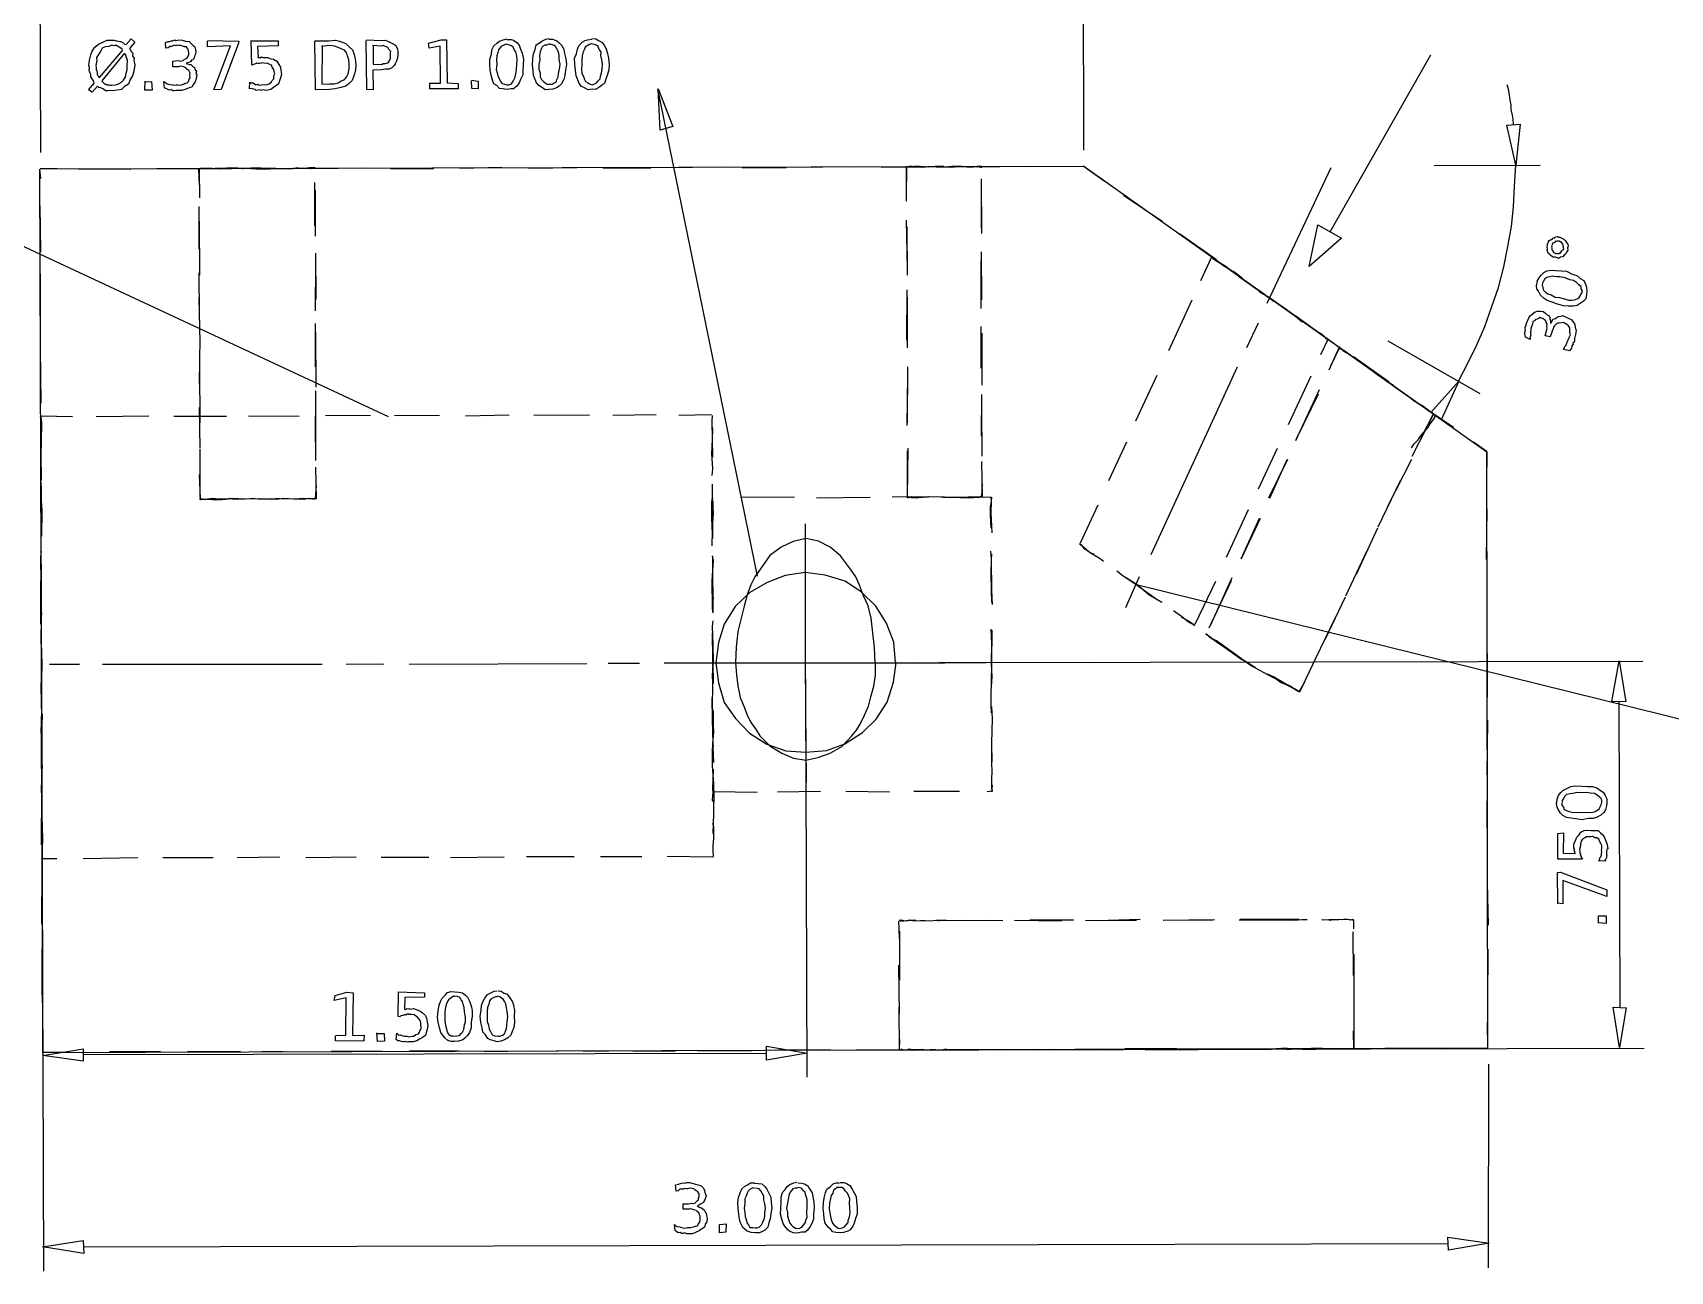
# Model space of a CAD drawing. Header units: millimetres. Extents: x 0 to 460, y -1 to 401.
# Drawn here: x 109.4 to 210.1, y 191.2 to 267.4 of the extents above; entities that cross this region are included whole.
import ezdxf

# ---------------------------------------------------------------- set-up
doc = ezdxf.new("R2010")
doc.units = ezdxf.units.MM

msp = doc.modelspace()

# ---------------------------------------------------------------- linework, layer by layer
for points in [[(109.88, 260), (109.84, 270.5)], [(174.02, 260.16), (173.99, 270.63)], [(113.17, 264.32), (113.12, 264.42), (113.05, 264.53), (112.96, 264.66), (112.96, 264.8), (112.92, 264.89), (112.85, 265.06), (112.88, 265.23), (112.84, 265.35), (112.87, 265.68), (112.97, 266.01), (113.04, 266.24), (113.2, 266.49), (113.44, 266.67), (113.69, 266.79), (113.96, 266.92), (114.24, 266.91), (114.4, 266.91), (114.5, 266.87), (114.58, 266.88), (114.74, 266.84), (114.81, 266.83), (114.95, 266.76), (115.04, 266.67), (115.14, 266.64), (115.45, 266.99), (115.66, 266.79), (115.34, 266.41), (115.39, 266.34), (115.47, 266.2), (115.54, 266.11), (115.52, 265.95), (115.62, 265.81), (115.6, 265.67), (115.65, 265.51), (115.67, 265.39), (115.6, 265.02), (115.52, 264.72), (115.39, 264.49), (115.27, 264.21), (115.04, 264.06), (114.84, 263.88), (114.58, 263.85), (114.28, 263.81), (114.15, 263.83), (113.98, 263.81), (113.87, 263.81), (113.75, 263.9), (113.65, 263.95), (113.58, 263.98), (113.45, 264.01), (113.37, 264.08), (113.05, 263.71), (112.81, 263.87), (113.19, 264.29)], [(118.85, 265.48), (119.02, 265.43), (119.12, 265.43), (119.21, 265.31), (119.33, 265.23), (119.36, 265.14), (119.45, 264.98), (119.42, 264.86), (119.47, 264.78), (119.44, 264.55), (119.37, 264.36), (119.27, 264.22), (119.18, 264.03), (119, 263.98), (118.76, 263.89), (118.54, 263.83), (118.28, 263.83), (118.22, 263.83), (118.09, 263.81), (118.01, 263.8), (117.93, 263.88), (117.81, 263.84), (117.73, 263.86), (117.6, 263.94), (117.49, 263.96), (117.46, 264.37), (117.55, 264.32), (117.65, 264.24), (117.73, 264.22), (117.88, 264.18), (117.95, 264.19), (118.06, 264.15), (118.2, 264.18), (118.31, 264.17), (118.48, 264.14), (118.65, 264.22), (118.76, 264.27), (118.88, 264.3), (118.98, 264.4), (119.01, 264.52), (119.06, 264.6), (119.04, 264.76), (119.06, 264.89), (119.02, 264.96), (118.98, 265.05), (118.87, 265.14), (118.81, 265.21), (118.67, 265.27), (118.48, 265.31), (118.36, 265.28), (118, 265.28), (118.01, 265.62), (118.34, 265.66), (118.5, 265.63), (118.63, 265.67), (118.72, 265.74), (118.83, 265.79), (118.88, 265.84), (118.94, 265.93), (118.99, 266.03), (118.99, 266.13), (118.96, 266.23), (118.97, 266.3), (118.92, 266.38), (118.85, 266.5), (118.73, 266.5), (118.6, 266.55), (118.5, 266.58), (118.35, 266.58), (118.24, 266.61), (118.2, 266.56), (118.08, 266.6), (117.96, 266.54), (117.93, 266.53), (117.81, 266.52), (117.72, 266.44), (117.57, 266.42), (117.56, 266.78), (117.72, 266.84), (117.79, 266.83), (117.9, 266.87), (117.98, 266.87), (118.12, 266.94), (118.18, 266.9), (118.29, 266.91), (118.37, 266.94), (118.58, 266.91), (118.78, 266.85), (119.01, 266.84), (119.09, 266.75), (119.25, 266.58), (119.36, 266.5), (119.39, 266.32), (119.41, 266.17), (119.38, 266.01), (119.33, 265.94), (119.32, 265.84), (119.26, 265.71), (119.16, 265.68), (119.09, 265.59), (118.99, 265.54), (118.82, 265.5)], [(120.13, 266.9), (122.06, 266.86), (122.04, 266.74), (120.97, 263.88), (120.53, 263.87), (121.54, 266.57), (120.14, 266.5), (120.13, 266.86)], [(122.87, 266.88), (124.47, 266.88), (124.48, 266.56), (123.2, 266.53), (123.26, 265.82), (123.25, 265.85), (123.33, 265.86), (123.39, 265.82), (123.37, 265.84), (123.46, 265.89), (123.49, 265.88), (123.53, 265.84), (123.56, 265.86), (123.84, 265.85), (124.03, 265.77), (124.2, 265.74), (124.4, 265.62), (124.52, 265.43), (124.62, 265.25), (124.64, 265.07), (124.69, 264.83), (124.63, 264.59), (124.56, 264.42), (124.5, 264.23), (124.38, 264.13), (124.2, 264.01), (124.02, 263.88), (123.77, 263.82), (123.52, 263.86), (123.41, 263.83), (123.34, 263.86), (123.23, 263.85), (123.13, 263.83), (123.07, 263.89), (122.96, 263.9), (122.84, 263.94), (122.71, 263.93), (122.73, 264.34), (122.8, 264.29), (122.95, 264.3), (123.03, 264.24), (123.1, 264.18), (123.22, 264.22), (123.29, 264.18), (123.38, 264.15), (123.54, 264.19), (123.71, 264.17), (123.8, 264.2), (123.92, 264.24), (124.08, 264.36), (124.12, 264.43), (124.21, 264.54), (124.22, 264.73), (124.28, 264.85), (124.23, 264.98), (124.22, 265.12), (124.12, 265.26), (124.07, 265.37), (123.96, 265.42), (123.8, 265.51), (123.69, 265.49), (123.5, 265.52), (123.46, 265.51), (123.33, 265.49), (123.24, 265.49), (123.17, 265.51), (123.11, 265.46), (123.02, 265.45), (122.91, 265.4), (122.86, 265.38), (122.83, 266.89)], [(126.76, 266.88), (127.58, 266.88), (128.01, 266.91), (128.31, 266.83), (128.64, 266.72), (128.83, 266.53), (129.05, 266.32), (129.16, 266.04), (129.21, 265.77), (129.25, 265.39), (129.23, 265.05), (129.13, 264.73), (129.04, 264.44), (128.85, 264.25), (128.64, 264.08), (128.33, 264.01), (127.99, 263.93), (127.61, 263.88), (126.77, 263.86), (126.73, 266.88)], [(129.91, 266.93), (130.84, 266.9), (131.06, 266.92), (131.26, 266.83), (131.47, 266.74), (131.59, 266.68), (131.71, 266.58), (131.81, 266.37), (131.83, 266.19), (131.83, 266.02), (131.82, 265.82), (131.75, 265.62), (131.68, 265.46), (131.62, 265.35), (131.46, 265.21), (131.3, 265.13), (131.09, 265.13), (130.83, 265.1), (130.3, 265.08), (130.33, 263.87), (129.93, 263.89), (129.9, 266.89)], [(133.79, 264.28), (134.46, 264.28), (134.44, 266.54), (133.76, 266.42), (133.73, 266.74), (134.5, 266.94), (134.84, 266.94), (134.88, 264.29), (135.54, 264.25), (135.55, 263.92), (133.8, 263.92), (133.8, 264.28)], [(138.54, 266.95), (138.8, 266.96), (138.96, 266.91), (139.16, 266.77), (139.29, 266.61), (139.39, 266.36), (139.49, 266.12), (139.57, 265.74), (139.54, 265.4), (139.53, 265.04), (139.52, 264.78), (139.39, 264.49), (139.3, 264.29), (139.16, 264.09), (138.95, 263.93), (138.81, 263.92), (138.52, 263.88), (138.31, 263.92), (138.08, 263.95), (137.93, 264.12), (137.75, 264.24), (137.66, 264.46), (137.57, 264.77), (137.52, 265.07), (137.49, 265.45), (137.5, 265.74), (137.59, 266.06), (137.62, 266.32), (137.74, 266.56), (137.93, 266.73), (138.09, 266.86), (138.31, 266.93), (138.55, 266.99)], [(141.13, 266.98), (141.35, 266.97), (141.62, 266.87), (141.75, 266.76), (141.95, 266.57), (142.05, 266.35), (142.09, 266.1), (142.17, 265.76), (142.2, 265.42), (142.14, 265.09), (142.11, 264.75), (142.04, 264.49), (141.9, 264.24), (141.76, 264.08), (141.59, 263.98), (141.36, 263.91), (141.13, 263.89), (140.9, 263.86), (140.73, 263.98), (140.51, 264.12), (140.37, 264.29), (140.29, 264.49), (140.19, 264.75), (140.16, 265.05), (140.11, 265.39), (140.13, 265.79), (140.18, 266.07), (140.28, 266.35), (140.34, 266.62), (140.55, 266.76), (140.7, 266.85), (140.94, 266.98), (141.12, 267.02)], [(143.77, 267.02), (144.02, 266.99), (144.18, 266.89), (144.39, 266.8), (144.54, 266.59), (144.65, 266.37), (144.73, 266.09), (144.79, 265.81), (144.83, 265.41), (144.81, 265.1), (144.72, 264.75), (144.63, 264.52), (144.54, 264.26), (144.36, 264.12), (144.19, 264.01), (144.01, 263.89), (143.79, 263.91), (143.55, 263.87), (143.32, 263.99), (143.13, 264.07), (142.99, 264.25), (142.89, 264.52), (142.8, 264.73), (142.77, 265.07), (142.72, 265.43), (142.71, 265.81), (142.82, 266.08), (142.89, 266.36), (142.97, 266.56), (143.18, 266.79), (143.35, 266.89), (143.51, 266.94), (143.76, 266.98)], [(114.91, 266.35), (114.82, 266.4), (114.75, 266.47), (114.7, 266.49), (114.6, 266.54), (114.53, 266.58), (114.43, 266.58), (114.37, 266.56), (114.25, 266.61), (114.07, 266.53), (113.84, 266.5), (113.66, 266.43), (113.57, 266.26), (113.47, 266.09), (113.32, 265.86), (113.33, 265.66), (113.27, 265.35), (113.28, 265.23), (113.28, 265.11), (113.34, 265.02), (113.35, 264.96), (113.36, 264.83), (113.38, 264.76), (113.41, 264.72), (113.48, 264.59), (114.92, 266.3)], [(115.03, 266.12), (113.63, 264.41), (113.65, 264.37), (113.76, 264.28), (113.83, 264.22), (113.91, 264.21), (113.96, 264.18), (114.09, 264.16), (114.16, 264.14), (114.26, 264.15), (114.45, 264.16), (114.62, 264.21), (114.84, 264.33), (114.98, 264.46), (115.09, 264.67), (115.13, 264.88), (115.19, 265.1), (115.19, 265.33), (115.2, 265.46), (115.22, 265.58), (115.21, 265.68), (115.18, 265.78), (115.14, 265.89), (115.14, 265.93), (115.09, 266.04), (115.04, 266.06)], [(127.18, 266.58), (127.17, 264.21), (127.61, 264.24), (127.93, 264.24), (128.17, 264.3), (128.36, 264.41), (128.54, 264.48), (128.68, 264.65), (128.79, 264.84), (128.85, 265.15), (128.84, 265.43), (128.83, 265.7), (128.74, 265.95), (128.7, 266.12), (128.55, 266.3), (128.36, 266.38), (128.17, 266.47), (127.95, 266.55), (127.64, 266.59), (127.14, 266.53)], [(130.33, 266.56), (130.32, 265.45), (130.86, 265.43), (130.94, 265.48), (131.09, 265.49), (131.2, 265.53), (131.26, 265.57), (131.34, 265.68), (131.39, 265.8), (131.38, 265.85), (131.39, 266.01), (131.38, 266.13), (131.41, 266.22), (131.31, 266.33), (131.23, 266.46), (131.15, 266.51), (131.05, 266.53), (130.93, 266.59), (130.84, 266.55), (130.29, 266.58)], [(138.51, 266.66), (138.39, 266.62), (138.24, 266.55), (138.17, 266.5), (138.03, 266.33), (137.98, 266.16), (137.92, 265.95), (137.9, 265.68), (137.92, 265.41), (137.89, 265.11), (137.95, 264.91), (138, 264.67), (138.09, 264.52), (138.16, 264.37), (138.25, 264.25), (138.4, 264.21), (138.55, 264.17), (138.67, 264.18), (138.83, 264.24), (138.92, 264.39), (138.99, 264.52), (139.06, 264.65), (139.1, 264.85), (139.14, 265.11), (139.16, 265.45), (139.18, 265.73), (139.15, 265.95), (139.09, 266.19), (139.01, 266.31), (138.92, 266.48), (138.83, 266.56), (138.67, 266.63), (138.53, 266.66)], [(141.15, 266.7), (141.01, 266.61), (140.87, 266.61), (140.73, 266.52), (140.66, 266.36), (140.6, 266.2), (140.54, 265.96), (140.56, 265.7), (140.51, 265.41), (140.51, 265.13), (140.59, 264.91), (140.6, 264.66), (140.68, 264.5), (140.8, 264.38), (140.9, 264.29), (141.03, 264.21), (141.15, 264.22), (141.32, 264.22), (141.45, 264.3), (141.57, 264.33), (141.61, 264.49), (141.69, 264.67), (141.71, 264.86), (141.78, 265.13), (141.81, 265.44), (141.76, 265.73), (141.76, 265.98), (141.71, 266.2), (141.61, 266.38), (141.53, 266.52), (141.45, 266.58), (141.28, 266.65), (141.17, 266.64)], [(143.74, 266.69), (143.62, 266.65), (143.52, 266.58), (143.36, 266.48), (143.31, 266.36), (143.24, 266.19), (143.17, 265.95), (143.15, 265.72), (143.16, 265.4), (143.13, 265.15), (143.15, 264.87), (143.26, 264.68), (143.32, 264.5), (143.38, 264.38), (143.52, 264.29), (143.63, 264.24), (143.78, 264.17), (143.93, 264.23), (144.04, 264.28), (144.13, 264.4), (144.27, 264.53), (144.29, 264.7), (144.36, 264.89), (144.41, 265.15), (144.42, 265.45), (144.39, 265.71), (144.32, 265.98), (144.34, 266.2), (144.22, 266.34), (144.15, 266.52), (144.03, 266.6), (143.91, 266.65), (143.77, 266.69)], [(195.34, 266), (189.15, 255.12)], [(116.34, 264.35), (116.7, 264.37), (116.74, 263.84), (116.28, 263.85), (116.3, 264.4)], [(136.37, 264.45), (136.77, 264.4), (136.78, 263.93), (136.39, 263.95), (136.37, 264.42)], [(147.8, 263.93), (153.94, 233.97)], [(200.44, 261.74), (200.42, 262.05), (200.37, 262.31), (200.3, 262.66), (200.29, 262.94), (200.24, 263.23), (200.2, 263.55), (200.13, 263.9), (200.06, 264.16)], [(110.02, 204.69), (109.82, 258.98)], [(109.88, 258.41), (109.82, 258.97)], [(109.84, 259.03), (110.9, 259.03)], [(109.87, 259), (174.02, 259.16)], [(112.19, 259), (115.42, 258.98)], [(117.02, 259.03), (120.36, 259.03)], [(119.59, 259.05), (119.68, 259.03), (120, 259.04), (120.42, 259.05), (120.93, 259.01), (121.64, 259.02)], [(119.94, 259.04), (119.7, 259.02), (119.59, 258.99)], [(119.59, 259.03), (119.63, 258)], [(119.62, 259.02), (119.67, 259.02), (119.95, 259.01), (120.39, 259.02), (120.88, 259.01)], [(119.62, 258.99), (119.64, 257.22)], [(123.73, 259), (123.2, 259.03), (122.38, 259.03), (121.64, 259.06), (120.99, 259.02), (120.62, 259.05)], [(124.22, 259.02), (123.96, 259), (123.17, 259.06), (122.4, 259.03), (121.65, 259), (121.27, 259.05)], [(121.85, 259.03), (125.18, 259.05)], [(122.31, 259.01), (122.42, 259.05), (123.16, 259), (123.99, 259.06), (124.71, 259.03), (125.4, 259.02), (125.48, 259.05)], [(123.1, 259.01), (123.22, 259.01), (123.98, 259), (124.74, 259.03), (125.39, 259.04), (125.95, 259.07), (126.17, 259.02)], [(126.75, 259.06), (126.66, 259.07), (126.42, 259.01), (125.98, 259.03), (125.48, 259.03)], [(126.76, 259.04), (126.7, 259.07), (126.4, 259.06), (125.95, 259.01), (125.61, 259.06)], [(126.54, 259.03), (129.8, 259.07)], [(131.38, 259.03), (134.06, 259.03)], [(135.66, 259.05), (138.23, 259.1)], [(139.9, 259.04), (142.85, 259.08)], [(144.44, 259.07), (147.4, 259.06)], [(149.08, 259.1), (151.66, 259.12)], [(153.01, 259.09), (155.71, 259.08)], [(157.25, 259.14), (159.84, 259.12)], [(161.55, 259.11), (164.34, 259.12)], [(163.1, 259.16), (163.09, 257.02)], [(163.11, 259.12), (163.09, 257.28)], [(165.42, 259.16), (164.88, 259.15), (164.44, 259.11), (163.96, 259.15), (163.61, 259.13), (163.36, 259.16), (163.15, 259.1), (163.1, 259.14)], [(163.12, 259.13), (163.15, 259.1), (163.35, 259.16), (163.63, 259.12), (164.02, 259.11), (164.4, 259.14), (164.89, 259.17), (165.43, 259.13), (165.68, 259.12)], [(163.12, 259.12), (163.21, 259.12), (163.32, 259.14), (163.6, 259.16), (163.92, 259.16)], [(167.73, 259.15), (167.65, 259.14), (167.45, 259.15), (167.24, 259.12), (166.83, 259.11), (166.39, 259.17), (165.91, 259.14), (165.45, 259.11), (164.93, 259.11)], [(165.42, 259.13), (165.41, 259.12), (165.91, 259.11), (166.44, 259.17), (166.85, 259.12), (167.23, 259.12), (167.5, 259.17), (167.63, 259.16), (167.72, 259.15)], [(165.72, 259.15), (168.82, 259.13)], [(167.73, 259.12), (167.63, 259.17), (167.47, 259.11), (167.23, 259.14), (167.01, 259.13)], [(167.32, 259.14), (167.49, 259.14), (167.68, 259.11), (167.75, 259.11)], [(170.43, 259.15), (173.86, 259.16)], [(175.27, 258.24), (173.98, 259.17)], [(198.8, 241.59), (174.02, 259.14)], [(189.21, 259.06), (185.28, 250.72)], [(195.56, 259.21), (202.07, 259.24)], [(197.05, 245.95), (197.64, 247.05), (198.18, 248.18), (198.68, 249.32), (199.11, 250.54), (199.52, 251.71), (199.85, 252.97), (200.1, 254.22), (200.32, 255.45), (200.43, 256.67), (200.51, 257.94), (200.59, 259.23)], [(101.21, 257.77), (131.25, 243.78)], [(126.74, 255.51), (126.73, 258.17)], [(167.75, 255.03), (167.73, 258.38)], [(167.73, 255.36), (167.73, 258.21)], [(126.78, 254.87), (126.78, 257.7)], [(178.84, 255.76), (176.46, 257.36)], [(109.89, 253.91), (109.85, 256.72)], [(119.61, 256.69), (119.6, 254.07)], [(119.63, 255.78), (119.64, 252.46)], [(163.1, 255.85), (163.16, 252.86)], [(163.13, 255.45), (163.15, 252.47)], [(182.18, 253.41), (179.9, 255)], [(202.53, 254.33), (202.53, 254.41), (202.59, 254.48), (202.57, 254.5), (202.63, 254.59), (202.7, 254.64), (202.73, 254.64), (202.78, 254.67), (202.83, 254.7), (202.86, 254.76), (202.98, 254.74), (202.97, 254.78), (203.04, 254.83), (203.15, 254.84), (203.21, 254.81), (203.23, 254.8), (203.28, 254.8), (203.42, 254.74), (203.53, 254.68), (203.64, 254.57), (203.69, 254.48), (203.77, 254.37), (203.8, 254.25), (203.75, 254.14), (203.79, 254), (203.7, 253.88), (203.63, 253.75), (203.56, 253.7), (203.48, 253.6), (203.33, 253.57), (203.2, 253.5), (203.09, 253.56), (203, 253.57), (202.87, 253.57), (202.72, 253.67), (202.69, 253.71), (202.57, 253.83), (202.51, 253.98), (202.53, 254.08), (202.51, 254.19), (202.54, 254.31)], [(126.81, 250.98), (126.8, 253.83)], [(167.75, 250.96), (167.73, 253.91)], [(202.8, 254.24), (202.77, 254.19), (202.79, 254.13), (202.79, 254.02), (202.84, 253.99), (202.87, 253.92), (202.88, 253.88), (203, 253.81), (203.04, 253.82), (203.09, 253.79), (203.22, 253.79), (203.29, 253.84), (203.31, 253.8), (203.37, 253.91), (203.42, 253.96), (203.47, 254.02), (203.54, 254.04), (203.51, 254.17), (203.51, 254.2), (203.5, 254.26), (203.5, 254.35), (203.44, 254.4), (203.41, 254.49), (203.34, 254.49), (203.25, 254.55), (203.14, 254.56), (203.11, 254.53), (203.03, 254.56), (202.95, 254.47), (202.91, 254.45), (202.83, 254.44), (202.82, 254.31), (202.78, 254.3)], [(126.78, 250.27), (126.8, 253.21)], [(167.7, 250.42), (167.71, 253.35)], [(181.86, 253.58), (181.2, 252.11)], [(183.75, 252.28), (183.25, 252.67), (182.62, 253.02), (182.23, 253.31), (181.97, 253.51), (181.84, 253.58), (181.84, 253.58)], [(181.88, 253.57), (181.96, 253.5), (182.23, 253.31), (182.68, 253.06), (183.25, 252.63), (183.61, 252.39)], [(201.89, 252.09), (202.01, 252.31), (202.14, 252.47), (202.3, 252.63), (202.48, 252.73), (202.75, 252.77), (203.02, 252.75), (203.36, 252.74), (203.7, 252.71), (204.04, 252.53), (204.33, 252.45), (204.54, 252.26), (204.77, 252.14), (204.87, 251.92), (204.92, 251.72), (204.94, 251.48), (204.92, 251.28), (204.88, 251.02), (204.72, 250.84), (204.53, 250.73), (204.35, 250.61), (204.12, 250.56), (203.81, 250.56), (203.51, 250.59), (203.15, 250.68), (202.81, 250.8), (202.51, 250.9), (202.33, 251.04), (202.1, 251.24), (202, 251.44), (201.88, 251.63), (201.86, 251.81), (201.92, 252.1)], [(109.87, 249.41), (109.86, 252.54)], [(119.61, 252.61), (119.62, 250.06)], [(185.7, 250.85), (183.54, 252.38)], [(202.23, 252), (202.2, 251.84), (202.24, 251.74), (202.27, 251.57), (202.41, 251.42), (202.55, 251.31), (202.76, 251.25), (203, 251.12), (203.27, 251.09), (203.58, 251.02), (203.83, 250.94), (204, 250.94), (204.2, 250.96), (204.39, 251.03), (204.48, 251.1), (204.54, 251.2), (204.64, 251.36), (204.68, 251.5), (204.61, 251.62), (204.59, 251.78), (204.46, 251.87), (204.31, 252.01), (204.12, 252.14), (203.91, 252.18), (203.61, 252.3), (203.29, 252.37), (203.08, 252.36), (202.84, 252.4), (202.66, 252.37), (202.49, 252.32), (202.37, 252.25), (202.29, 252.1), (202.22, 252.01)], [(119.61, 251.08), (119.66, 248.32)], [(163.13, 251.56), (163.12, 248.48)], [(163.15, 251.12), (163.16, 248)], [(180.67, 250.94), (179.23, 247.81)], [(184.81, 251.47), (185.43, 251.09), (186.25, 250.51), (187.03, 249.95), (187.44, 249.6)], [(187.05, 249.91), (187, 249.97), (186.24, 250.51), (185.44, 251.04), (184.88, 251.46)], [(189.35, 248.28), (187, 249.99)], [(202.73, 249.52), (202.82, 249.64), (202.86, 249.76), (203.02, 249.81), (203.12, 249.88), (203.2, 249.93), (203.37, 249.95), (203.45, 249.98), (203.63, 249.91), (203.8, 249.83), (203.98, 249.75), (204.1, 249.6), (204.22, 249.43), (204.23, 249.28), (204.29, 249.07), (204.26, 248.82), (204.2, 248.58), (204.18, 248.45), (204.16, 248.35), (204.09, 248.29), (204.1, 248.22), (204.02, 248.12), (204, 247.98), (203.95, 247.9), (203.88, 247.81), (203.51, 247.9), (203.58, 248), (203.6, 248.08), (203.64, 248.12), (203.72, 248.27), (203.74, 248.35), (203.79, 248.46), (203.82, 248.53), (203.87, 248.63), (203.95, 248.8), (203.91, 248.95), (203.9, 249.13), (203.91, 249.23), (203.83, 249.35), (203.77, 249.4), (203.62, 249.49), (203.52, 249.55), (203.42, 249.53), (203.25, 249.52), (203.17, 249.51), (203.08, 249.48), (202.97, 249.35), (202.89, 249.26), (202.87, 249.16), (202.82, 249.03), (202.7, 248.68), (202.38, 248.74), (202.48, 249.12), (202.5, 249.21), (202.48, 249.34), (202.51, 249.48), (202.45, 249.55), (202.42, 249.65), (202.34, 249.73), (202.25, 249.81), (202.15, 249.82), (202.07, 249.87), (202, 249.8), (201.9, 249.77), (201.79, 249.74), (201.74, 249.66), (201.63, 249.61), (201.6, 249.45), (201.57, 249.36), (201.52, 249.25), (201.5, 249.19), (201.51, 249.04), (201.49, 248.99), (201.49, 248.89), (201.51, 248.8), (201.46, 248.68), (201.47, 248.51), (201.17, 248.66), (201.16, 248.76), (201.13, 248.89), (201.13, 248.94), (201.17, 249.08), (201.15, 249.2), (201.16, 249.26), (201.21, 249.35), (201.21, 249.46), (201.32, 249.69), (201.38, 249.85), (201.47, 249.96), (201.6, 250.08), (201.77, 250.22), (201.91, 250.26), (202.1, 250.25), (202.26, 250.23), (202.34, 250.17), (202.42, 250.12), (202.51, 250.03), (202.64, 249.97), (202.67, 249.87), (202.67, 249.78), (202.71, 249.66), (202.71, 249.49)], [(126.78, 246.84), (126.77, 249.5)], [(126.81, 245.59), (126.8, 248.96)], [(167.71, 246.74), (167.71, 249.32)], [(167.77, 245.71), (167.76, 248.9)], [(184.73, 249.52), (184.02, 247.99)], [(189.03, 248.51), (188.92, 248.58), (188.69, 248.79), (188.25, 249.07), (188.26, 249.09)], [(188.77, 248.74), (188.91, 248.57), (189.04, 248.52)], [(109.9, 244.6), (109.87, 247.98)], [(119.67, 248.59), (119.62, 245.81)], [(189.04, 248.56), (188.57, 247.57)], [(189.71, 248.03), (189.08, 246.63)], [(189.74, 248.02), (189.18, 246.88)], [(189.7, 248), (189.84, 247.94), (189.99, 247.79), (190.35, 247.59), (190.79, 247.29), (191.38, 246.9), (191.98, 246.44), (192.2, 246.26)], [(189.73, 248.06), (189.77, 247.96), (190, 247.86), (190.38, 247.58), (190.51, 247.45)], [(190.43, 247.56), (190.35, 247.59), (190.05, 247.8), (189.78, 247.97), (189.73, 248.06)], [(192.71, 248.43), (198.37, 245.2)], [(119.64, 246.76), (119.67, 243.38)], [(163.17, 246.84), (163.16, 243.39)], [(183.44, 246.82), (178.14, 235.28)], [(192.79, 245.88), (190.61, 247.44)], [(193.06, 245.68), (192.59, 245.96), (191.95, 246.48), (191.34, 246.9), (190.8, 247.25), (190.81, 247.28)], [(193.86, 245.13), (193.83, 245.08), (193.23, 245.54), (192.58, 245.97), (191.98, 246.43), (191.56, 246.76)], [(191.58, 246.75), (191.96, 246.45), (192.6, 245.99), (193.23, 245.54), (193.83, 245.11), (193.85, 245.1)], [(163.18, 246.34), (163.14, 243.23)], [(178.51, 246.29), (177.2, 243.5)], [(187.97, 246.25), (186.58, 243.27)], [(126.78, 242.21), (126.79, 245.36)], [(167.73, 242.56), (167.74, 245.14)], [(188.5, 245.41), (187.03, 242.28)], [(188.43, 245.15), (187.08, 242.39)], [(193.4, 245.41), (193.84, 245.1), (194.39, 244.71), (194.84, 244.41), (195.22, 244.14), (195.43, 244.02), (195.51, 243.95)], [(196.75, 243.1), (194.17, 244.85)], [(195.47, 243.99), (195.42, 243.99), (195.19, 244.17), (194.85, 244.43), (194.38, 244.69), (194.22, 244.86)], [(111.83, 243.75), (109.86, 243.79)], [(109.87, 241.4), (109.89, 241.4), (109.92, 242.26), (109.88, 242.91), (109.88, 243.41), (109.89, 243.64), (109.87, 243.76)], [(109.88, 243.76), (109.92, 243.39), (109.9, 242.27), (109.87, 240.69)], [(116.52, 243.8), (113.28, 243.75)], [(121.31, 243.78), (118.07, 243.77)], [(119.62, 244.34), (119.66, 241.82)], [(125.78, 243.77), (122.66, 243.8)], [(126.79, 241.08), (126.8, 244.14)], [(130.16, 243.83), (127.4, 243.81)], [(134.4, 243.83), (131.64, 243.82)], [(138.68, 243.86), (135.99, 243.8)], [(143.62, 243.85), (140.2, 243.84)], [(147.73, 243.88), (145.06, 243.83)], [(151.13, 243.88), (149.12, 243.84)], [(151.17, 243.83), (151.15, 243.5), (151.17, 242.38), (151.18, 241.27)], [(167.77, 241.33), (167.75, 244.37)], [(194.17, 241.85), (194.33, 242.09), (194.57, 242.34), (194.73, 242.57), (194.92, 242.81), (195.17, 243.09), (195.31, 243.33), (195.52, 243.59), (195.67, 243.83)], [(195.52, 243.93), (194.18, 241.32)], [(195.49, 243.93), (194.72, 242.4)], [(195.14, 244.19), (195.18, 244.14), (195.41, 244.03), (195.51, 243.93)], [(109.92, 239.85), (109.89, 243.2)], [(151.16, 240.15), (151.2, 240.55), (151.14, 241.49), (151.19, 242.38), (151.2, 242.99), (151.19, 243.12)], [(119.66, 241.77), (119.67, 238.82)], [(163.19, 241.83), (163.15, 238.83)], [(163.15, 241.67), (163.16, 238.78)], [(176.64, 242.19), (175.54, 239.83)], [(185.91, 241.8), (184.73, 239.31)], [(198.82, 241.61), (197.97, 242.2)], [(126.84, 238.73), (126.79, 240.66)], [(167.78, 238.8), (167.75, 241.01)], [(186.54, 241.14), (185.37, 238.75)], [(186.5, 241.11), (185.43, 238.74)], [(194.16, 241.13), (192.7, 238.24)], [(198.87, 204.95), (198.79, 241.59)], [(198.8, 239.69), (198.82, 241.59)], [(109.9, 237.02), (109.9, 238.01), (109.93, 239.33), (109.9, 239.72)], [(119.63, 240.22), (119.69, 238.73)], [(193.47, 239.83), (192.1, 236.97)], [(109.87, 239.17), (109.94, 238.02), (109.92, 236.41)], [(119.65, 238.73), (119.72, 238.67), (119.99, 238.69), (120.45, 238.67), (121.01, 238.68), (121.68, 238.74), (121.73, 238.7)], [(123.07, 238.74), (122.43, 238.7), (121.66, 238.73), (121.02, 238.68), (120.44, 238.74), (119.99, 238.68), (119.73, 238.72), (119.68, 238.73)], [(119.69, 238.68), (119.75, 238.73), (120.04, 238.68), (120.43, 238.72), (121.02, 238.74), (121.68, 238.71), (121.96, 238.69)], [(124.59, 238.73), (124.01, 238.7), (123.26, 238.72), (122.46, 238.7), (121.72, 238.7), (121.49, 238.73)], [(123.26, 238.72), (124.03, 238.69), (124.8, 238.73), (125.48, 238.71), (126.01, 238.72), (126.47, 238.75), (126.72, 238.7)], [(123.42, 238.74), (124.05, 238.69), (124.79, 238.73), (125.44, 238.71), (126.05, 238.7), (126.11, 238.7)], [(126.84, 238.71), (126.73, 238.71), (126.46, 238.71), (126.06, 238.73), (125.44, 238.7), (124.81, 238.74), (124.37, 238.68)], [(126.82, 238.71), (126.73, 238.72), (126.43, 238.72), (126.31, 238.72)], [(126.78, 238.72), (126.83, 239.51)], [(151.19, 238.79), (151.16, 238.69), (151.21, 238.51), (151.2, 238.22), (151.22, 237.8), (151.18, 237.22), (151.15, 236.81)], [(151.17, 236.8), (151.15, 237.78), (151.15, 238.53), (151.2, 238.78)], [(151.17, 239.62), (151.16, 238.13), (151.18, 236.27)], [(151.17, 235.82), (151.18, 236.74), (151.16, 238.13), (151.17, 238.71)], [(156.23, 238.81), (152.9, 238.79)], [(160.88, 238.79), (157.59, 238.76)], [(165.43, 238.83), (162.23, 238.82)], [(165.75, 238.79), (165.46, 238.79), (164.98, 238.84), (164.45, 238.81), (164.07, 238.79), (163.65, 238.81), (163.42, 238.84), (163.19, 238.78), (163.15, 238.78)], [(163.18, 238.82), (163.21, 238.81), (163.42, 238.79), (163.7, 238.78), (164.01, 238.81)], [(163.2, 238.84), (163.19, 238.79), (163.41, 238.84), (163.69, 238.82), (164.01, 238.8), (164.09, 238.81)], [(164.51, 238.83), (164.46, 238.83), (164.01, 238.82), (163.66, 238.79), (163.37, 238.79), (163.23, 238.8), (163.2, 238.8)], [(165.4, 238.8), (165.49, 238.81), (165.95, 238.82), (166.49, 238.79), (166.88, 238.82), (167.27, 238.82), (167.53, 238.8), (167.71, 238.85), (167.74, 238.81)], [(165.64, 238.81), (166.01, 238.83), (166.43, 238.79), (166.92, 238.78), (167.24, 238.8), (167.53, 238.82), (167.74, 238.84), (167.79, 238.81)], [(167.75, 238.79), (167.74, 238.83), (167.53, 238.79), (167.28, 238.81), (166.92, 238.81), (166.48, 238.8), (166.13, 238.79)], [(168.33, 238.79), (166.96, 238.83)], [(167.74, 238.83), (167.7, 238.85), (167.52, 238.8), (167.28, 238.8), (167.23, 238.81)], [(167.74, 238.83), (167.79, 239.63)], [(168.32, 236.93), (168.3, 237.26), (168.29, 237.8), (168.29, 238.23), (168.34, 238.55), (168.32, 238.79), (168.31, 238.83)], [(168.35, 238.81), (168.32, 238.59), (168.3, 237.85), (168.36, 236.63)], [(109.91, 235.33), (109.91, 238.56)], [(174.88, 238.33), (173.79, 235.99)], [(184.13, 238.03), (182.78, 235.1)], [(198.78, 234.98), (198.82, 238.1)], [(156.91, 227.35), (156.9, 237.17)], [(184.81, 237.51), (183.68, 235.01)], [(184.87, 237.5), (183.7, 235.03)], [(192.08, 236.91), (190.77, 234.07)], [(161.18, 228.64), (161.14, 229.58), (161.05, 230.47), (160.95, 231.37), (160.76, 232.13), (160.48, 232.76), (160.23, 233.4), (160, 233.91), (159.68, 234.4), (159.06, 235.22), (158.43, 235.75), (157.71, 236.11), (156.92, 236.28), (156.15, 236.1), (155.41, 235.75), (154.71, 235.23), (154.14, 234.41), (153.8, 233.91), (153.54, 233.42), (153.31, 232.81), (153.13, 232.11), (152.94, 231.37), (152.74, 230.55), (152.65, 229.6), (152.6, 228.66), (152.67, 227.9), (152.75, 227.21), (152.89, 226.51), (153.12, 225.96), (153.33, 225.37), (153.56, 224.95), (153.87, 224.52), (154.09, 224.15), (154.74, 223.5), (155.45, 223.08), (156.16, 222.77), (156.93, 222.65), (157.67, 222.81), (158.43, 223.08), (159.14, 223.49), (159.76, 224.15), (160.04, 224.5), (160.29, 224.9), (160.54, 225.41), (160.78, 225.96), (160.93, 226.54), (161.1, 227.2), (161.2, 227.88), (161.2, 228.62)], [(173.75, 235.96), (173.84, 235.91), (173.99, 235.7), (174.41, 235.42), (175.03, 235.05), (175.23, 234.88)], [(174.65, 235.31), (174.43, 235.38), (174.04, 235.7), (173.81, 235.89), (173.8, 235.95)], [(109.93, 232.92), (109.91, 233.52), (109.88, 235.15), (109.93, 235.49)], [(109.9, 234.72), (109.91, 231.88), (109.92, 231.58)], [(151.16, 235.18), (151.22, 234.93), (151.17, 234), (151.18, 233.01), (151.22, 232.54)], [(151.18, 234.63), (151.2, 232.04), (151.2, 231.71)], [(151.21, 232.05), (151.19, 233.02), (151.21, 234.98), (151.2, 235.2)], [(168.36, 232.35), (168.35, 233.1), (168.33, 234.08), (168.35, 235.02), (168.3, 235.5)], [(168.34, 235.32), (168.32, 234.99), (168.35, 233.08), (168.38, 232.22)], [(191.42, 235.51), (190.11, 232.73)], [(109.89, 231), (109.89, 233.68)], [(151.2, 231.75), (151.19, 232.03), (151.16, 233.67), (151.21, 234.32)], [(178.38, 232.6), (178.03, 232.85), (177.24, 233.42), (176.43, 233.97), (176.05, 234.27)], [(176.55, 233.92), (177.27, 233.46), (178.02, 232.84), (178.81, 232.36), (178.77, 232.35)], [(177.42, 233.92), (176.59, 232.02)], [(182.12, 233.63), (180.85, 230.99)], [(183.07, 233.68), (181.7, 230.77)], [(183.12, 233.85), (181.79, 230.91)], [(217.28, 223.53), (177.26, 233.43)], [(190.09, 232.66), (188.86, 230.08)], [(198.83, 230.67), (198.82, 233.3)], [(180.84, 230.92), (180.7, 231), (180.46, 231.14), (180.03, 231.48), (179.53, 231.82)], [(109.94, 228.53), (109.9, 230.19), (109.92, 231.2)], [(151.2, 231.21), (151.17, 230.89), (151.21, 229.77), (151.22, 228.64)], [(168.34, 228.64), (168.36, 229.79), (168.33, 230.71)], [(168.37, 230.63), (168.35, 228.64), (168.33, 227.33)], [(180.01, 231.52), (180.03, 231.44), (180.49, 231.19), (180.75, 231), (180.82, 230.9)], [(189.46, 231.35), (188.26, 228.9)], [(109.91, 229.88), (109.95, 228.53), (109.9, 226.81)], [(151.17, 230.02), (151.2, 228.65), (151.22, 227.36)], [(151.18, 227.75), (151.22, 228.61), (151.19, 230.47)], [(151.2, 228.63), (151.2, 230.27)], [(184.04, 228.66), (183.74, 228.84), (183.18, 229.25), (182.6, 229.67), (182.17, 229.99), (181.79, 230.17), (181.6, 230.36), (181.52, 230.42)], [(181.53, 230.38), (181.57, 230.39), (181.78, 230.22), (182.16, 229.95), (182.61, 229.63), (183.16, 229.25), (183.74, 228.83), (184.17, 228.61)], [(181.54, 230.4), (181.62, 230.36), (181.81, 230.19), (182.13, 229.97), (182.59, 229.65), (182.6, 229.61)], [(184.58, 228.34), (184.42, 228.42), (183.79, 228.81), (183.18, 229.26), (182.62, 229.65), (182.15, 229.96), (181.86, 230.12)], [(109.9, 226.72), (109.95, 229.47)], [(128.66, 228.55), (130.97, 228.57)], [(132.53, 228.55), (143.46, 228.6)], [(144.77, 228.61), (146.7, 228.62)], [(148.21, 228.64), (160.16, 228.63)], [(148.4, 228.63), (152.28, 228.65)], [(151.19, 228.65), (151.22, 227.75), (151.18, 227.26)], [(153.79, 228.63), (155.95, 228.64)], [(157.5, 228.63), (165.47, 228.63)], [(157.89, 228.64), (208.39, 228.73)], [(161.53, 228.62), (163.63, 228.65)], [(165.14, 228.68), (174.34, 228.66)], [(168.35, 225.55), (168.33, 226.05), (168.33, 226.9), (168.38, 227.75), (168.35, 228.62)], [(183.95, 228.71), (184.38, 228.43), (185.04, 228.06), (185.63, 227.75), (186.21, 227.48), (186.6, 227.21)], [(188.29, 228.93), (187.28, 226.83)], [(198.85, 226.53), (198.84, 229.21)], [(109.9, 226.75), (109.94, 227.2), (109.92, 228.55)], [(110.42, 228.54), (112.27, 228.55)], [(113.67, 228.54), (127.18, 228.54)], [(151.19, 225.07), (151.19, 225.96), (151.2, 227.27), (151.18, 227.98)], [(156.9, 227.64), (156.99, 203.16)], [(187.28, 226.83), (187.21, 226.87), (187.02, 227.01), (186.63, 227.22), (186.2, 227.46), (185.68, 227.77), (185.32, 227.93)], [(185.43, 227.9), (185.64, 227.79), (186.16, 227.43), (186.64, 227.21), (187, 227.02), (187.19, 226.88), (187.28, 226.85), (187.28, 226.86)], [(109.92, 227.52), (110.02, 203.04)], [(187.27, 226.89), (187.17, 226.91), (187.02, 226.99), (186.67, 227.22), (186.19, 227.47), (186.04, 227.54)], [(187.58, 227.44), (187.27, 226.86)], [(151.25, 223.49), (151.22, 223.7), (151.18, 225.15), (151.17, 226.45)], [(151.18, 225.82), (151.2, 225.17), (151.24, 224.38), (151.19, 223.64), (151.2, 223.02), (151.2, 222.86)], [(151.23, 225.67), (151.2, 223.47), (151.25, 222.51)], [(156.92, 223.83), (156.93, 225.67)], [(168.35, 225.94), (168.38, 225.21), (168.35, 223.69), (168.37, 222.54)], [(207, 207.43), (206.93, 226.24)], [(109.96, 225.5), (109.91, 223.32), (109.97, 222.14)], [(109.96, 222.49), (109.95, 223.37), (109.91, 224.59), (109.96, 225.08)], [(109.93, 222.1), (109.93, 225.36)], [(198.82, 221.74), (198.87, 225.1)], [(168.36, 220.7), (168.39, 220.76), (168.37, 220.95), (168.36, 221.2), (168.36, 221.49), (168.39, 221.96), (168.37, 222.49), (168.37, 223.02), (168.37, 223.69), (168.37, 223.92)], [(151.26, 220.08), (151.19, 220.18), (151.26, 221.22), (151.19, 222.27), (151.19, 223.39)], [(151.23, 220.65), (151.21, 220.86), (151.22, 221.44), (151.25, 222.1)], [(156.95, 220.1), (156.96, 222.46)], [(109.95, 218.6), (109.95, 219.24), (109.95, 220.12), (109.93, 221.11), (109.95, 221.19)], [(109.93, 217.44), (109.95, 220.76)], [(151.19, 221.32), (151.25, 221.14), (151.25, 220.87), (151.25, 220.7), (151.26, 220.69)], [(151.26, 220.77), (151.24, 219.34), (151.2, 218.13)], [(153.93, 220.66), (151.23, 220.7)], [(157.82, 220.73), (155.19, 220.68)], [(162.07, 220.68), (159.39, 220.73)], [(166.37, 220.71), (163.57, 220.73)], [(168.37, 220.74), (168.07, 220.69)], [(168.38, 221.1), (168.37, 220.9), (168.38, 220.73)], [(203.11, 220.02), (203.12, 220.24), (203.21, 220.48), (203.34, 220.66), (203.48, 220.78), (203.71, 220.91), (203.96, 221.02), (204.25, 221.07), (204.64, 221.05), (204.99, 221.03), (205.29, 221.03), (205.56, 220.94), (205.79, 220.78), (205.96, 220.67), (206.08, 220.48), (206.18, 220.27), (206.18, 220.02), (206.15, 219.83), (206.09, 219.59), (205.99, 219.42), (205.81, 219.27), (205.59, 219.14), (205.34, 219.06), (205.03, 219.05), (204.67, 218.98), (204.26, 219.03), (203.96, 219.08), (203.69, 219.13), (203.48, 219.24), (203.33, 219.39), (203.18, 219.61), (203.1, 219.82), (203.09, 220.05)], [(203.42, 220), (203.42, 219.89), (203.51, 219.75), (203.56, 219.62), (203.69, 219.56), (203.87, 219.49), (204.11, 219.42), (204.38, 219.44), (204.63, 219.42), (204.92, 219.45), (205.17, 219.42), (205.41, 219.47), (205.54, 219.54), (205.71, 219.65), (205.77, 219.77), (205.83, 219.91), (205.87, 220.06), (205.88, 220.19), (205.81, 220.31), (205.7, 220.4), (205.58, 220.49), (205.43, 220.6), (205.15, 220.61), (204.95, 220.66), (204.64, 220.63), (204.37, 220.66), (204.08, 220.6), (203.92, 220.58), (203.7, 220.53), (203.6, 220.44), (203.52, 220.28), (203.43, 220.16), (203.43, 220.04)], [(109.92, 220.46), (109.94, 219.21), (109.98, 217.8), (109.97, 217.23)], [(198.85, 216.76), (198.83, 220.14)], [(151.22, 216.69), (151.25, 216.79), (151.23, 216.98), (151.22, 217.35), (151.26, 217.88), (151.26, 218.55), (151.2, 218.76)], [(203.17, 216.56), (203.16, 218.14), (203.51, 218.17), (203.5, 216.93), (204.25, 216.91), (204.2, 216.94), (204.21, 216.97), (204.21, 217.06), (204.17, 217.06), (204.18, 217.17), (204.14, 217.22), (204.15, 217.22), (204.14, 217.28), (204.15, 217.49), (204.26, 217.7), (204.33, 217.92), (204.47, 218.05), (204.57, 218.21), (204.78, 218.32), (204.94, 218.34), (205.22, 218.33), (205.44, 218.32), (205.64, 218.32), (205.79, 218.17), (205.91, 218.07), (206.04, 217.9), (206.1, 217.72), (206.2, 217.47), (206.23, 217.19), (206.18, 217.15), (206.16, 217.03), (206.16, 216.95), (206.15, 216.82), (206.18, 216.76), (206.13, 216.6), (206.08, 216.54), (206.1, 216.44), (205.67, 216.45), (205.75, 216.53), (205.73, 216.62), (205.81, 216.7), (205.84, 216.81), (205.85, 216.91), (205.87, 217), (205.84, 217.1), (205.88, 217.22), (205.88, 217.4), (205.82, 217.49), (205.73, 217.66), (205.7, 217.77), (205.56, 217.88), (205.44, 217.88), (205.32, 217.96), (205.2, 217.94), (205.01, 217.94), (204.92, 217.94), (204.82, 217.88), (204.68, 217.78), (204.61, 217.67), (204.56, 217.49), (204.55, 217.38), (204.51, 217.23), (204.49, 217.13), (204.52, 217.05), (204.52, 216.93), (204.58, 216.87), (204.54, 216.82), (204.59, 216.73), (204.61, 216.67), (204.69, 216.55), (203.18, 216.55)], [(109.94, 216.61), (109.97, 216.68), (109.97, 216.94), (109.93, 216.95)], [(110.87, 216.58), (109.99, 216.58)], [(115.85, 216.64), (112.5, 216.59)], [(120.49, 216.65), (117.39, 216.64)], [(124.58, 216.68), (121.96, 216.64)], [(129.28, 216.69), (126.18, 216.65)], [(133.75, 216.67), (130.81, 216.66)], [(138.38, 216.69), (135.07, 216.65)], [(142.69, 216.71), (139.75, 216.7)], [(146.85, 216.7), (144.31, 216.7)], [(151.21, 216.68), (148.39, 216.72)], [(109.95, 212.57), (109.96, 215.94)], [(203.16, 213.82), (203.14, 215.75), (203.33, 215.76), (206.18, 214.68), (206.17, 214.26), (203.47, 215.24), (203.47, 213.81), (203.14, 213.85)], [(198.9, 212.51), (198.85, 215.1)], [(162.68, 211.69), (162.65, 212.75)], [(163.69, 212.8), (163.53, 212.79), (163.28, 212.81), (163.12, 212.74), (162.95, 212.76), (162.84, 212.8), (162.72, 212.78), (162.72, 212.77), (162.66, 212.81)], [(165.56, 212.79), (165.24, 212.78), (164.91, 212.79), (164.62, 212.75), (164.27, 212.77), (163.98, 212.77), (163.73, 212.75), (163.48, 212.77), (163.28, 212.79), (163.11, 212.76), (162.97, 212.75), (162.82, 212.75), (162.74, 212.74), (162.71, 212.79), (162.68, 212.8)], [(165.51, 212.8), (165.24, 212.78), (165.06, 212.75)], [(165.55, 212.78), (168.25, 212.81)], [(169.03, 212.76), (166.5, 212.78)], [(169.76, 212.8), (172.67, 212.76)], [(173.38, 212.8), (170.7, 212.8)], [(174.12, 212.79), (177.26, 212.8)], [(177.48, 212.84), (174.85, 212.77)], [(182.06, 212.83), (178.9, 212.79)], [(178.91, 212.8), (181.95, 212.82)], [(183.57, 212.82), (186.47, 212.83)], [(186.5, 212.84), (183.64, 212.84)], [(186.47, 212.82), (186.98, 212.81), (187.43, 212.86), (187.76, 212.85)], [(187.25, 212.86), (186.96, 212.85), (186.51, 212.86)], [(190.61, 212.81), (190.6, 212.82), (190.54, 212.85), (190.39, 212.81), (190.21, 212.86), (189.95, 212.82), (189.71, 212.86), (189.41, 212.82), (189.09, 212.83), (188.69, 212.81), (188.65, 212.84)], [(189.11, 212.8), (189.42, 212.86), (189.7, 212.84), (189.98, 212.87), (190.2, 212.87), (190.38, 212.86), (190.51, 212.82), (190.58, 212.81), (190.65, 212.81)], [(190.63, 212.28), (190.63, 212.81)], [(205.67, 212.62), (205.66, 213.07), (206.13, 213.07), (206.14, 212.61), (205.65, 212.65)], [(162.71, 209.12), (162.7, 212.13)], [(190.61, 209.4), (190.59, 212.09)], [(109.97, 208.21), (109.96, 211.05)], [(190.65, 207.44), (190.64, 210.7)], [(198.87, 207.84), (198.88, 211.02)], [(162.68, 207.05), (162.65, 210.04)], [(135.35, 208.4), (135.58, 208.38), (135.82, 208.34), (135.99, 208.19), (136.13, 208.07), (136.25, 207.83), (136.35, 207.55), (136.4, 207.25), (136.4, 206.88), (136.34, 206.54), (136.34, 206.18), (136.24, 205.91), (136.13, 205.72), (135.96, 205.56), (135.83, 205.45), (135.57, 205.37), (135.33, 205.35), (135.12, 205.35), (134.91, 205.42), (134.72, 205.57), (134.58, 205.75), (134.48, 205.91), (134.41, 206.18), (134.32, 206.53), (134.28, 206.85), (134.31, 207.23), (134.37, 207.58), (134.47, 207.8), (134.56, 208.01), (134.76, 208.22), (134.9, 208.36), (135.11, 208.43), (135.35, 208.41)], [(138, 208.46), (138.19, 208.44), (138.38, 208.33), (138.56, 208.25), (138.73, 208.03), (138.89, 207.79), (138.96, 207.58), (139.01, 207.25), (139, 206.91), (139.02, 206.51), (138.97, 206.21), (138.86, 205.97), (138.78, 205.74), (138.6, 205.57), (138.4, 205.46), (138.18, 205.36), (137.94, 205.32), (137.76, 205.38), (137.51, 205.45), (137.37, 205.53), (137.22, 205.76), (137.07, 205.92), (137.02, 206.19), (136.95, 206.52), (136.9, 206.9), (136.96, 207.26), (136.98, 207.56), (137.06, 207.78), (137.19, 208.02), (137.35, 208.23), (137.55, 208.35), (137.76, 208.45), (137.95, 208.46)], [(128.02, 205.71), (128.64, 205.73), (128.67, 208.03), (127.93, 207.87), (127.98, 208.18), (128.7, 208.39), (129.1, 208.35), (129.06, 205.71), (129.77, 205.73), (129.75, 205.36), (128.01, 205.4), (128, 205.69)], [(131.84, 208.4), (133.48, 208.34), (133.48, 208.07), (132.26, 208.06), (132.25, 207.33), (132.31, 207.32), (132.32, 207.31), (132.4, 207.36), (132.38, 207.37), (132.47, 207.35), (132.48, 207.36), (132.52, 207.37), (132.59, 207.34), (132.81, 207.37), (133.03, 207.3), (133.25, 207.19), (133.36, 207.11), (133.53, 206.94), (133.61, 206.78), (133.65, 206.54), (133.68, 206.33), (133.64, 206.1), (133.58, 205.89), (133.54, 205.71), (133.36, 205.6), (133.18, 205.5), (133, 205.39), (132.79, 205.32), (132.5, 205.32), (132.41, 205.31), (132.32, 205.35), (132.22, 205.33), (132.17, 205.33), (132.05, 205.35), (131.94, 205.38), (131.83, 205.4), (131.74, 205.47), (131.78, 205.86), (131.85, 205.78), (131.93, 205.74), (132.01, 205.76), (132.14, 205.7), (132.24, 205.67), (132.32, 205.67), (132.42, 205.67), (132.5, 205.63), (132.72, 205.67), (132.82, 205.67), (132.95, 205.78), (133.1, 205.83), (133.17, 205.93), (133.22, 206.05), (133.3, 206.18), (133.25, 206.32), (133.26, 206.47), (133.24, 206.61), (133.13, 206.74), (133.04, 206.84), (132.99, 206.89), (132.85, 206.98), (132.66, 207), (132.52, 207), (132.45, 207.04), (132.34, 206.97), (132.29, 207.01), (132.17, 206.95), (132.15, 206.95), (132.02, 206.93), (131.96, 206.87), (131.85, 206.88), (131.87, 208.39)], [(135.33, 208.11), (135.23, 208.12), (135.1, 208.02), (134.98, 207.93), (134.91, 207.84), (134.84, 207.66), (134.76, 207.45), (134.73, 207.18), (134.73, 206.9), (134.73, 206.62), (134.77, 206.34), (134.84, 206.13), (134.85, 205.98), (134.96, 205.81), (135.09, 205.69), (135.21, 205.69), (135.34, 205.68), (135.47, 205.7), (135.63, 205.71), (135.74, 205.84), (135.82, 205.93), (135.9, 206.09), (135.93, 206.37), (136, 206.55), (135.99, 206.85), (135.94, 207.18), (135.91, 207.44), (135.86, 207.64), (135.82, 207.8), (135.73, 207.91), (135.66, 208.05), (135.51, 208.11), (135.33, 208.13)], [(137.97, 208.1), (137.84, 208.09), (137.7, 208.03), (137.55, 207.95), (137.47, 207.84), (137.44, 207.65), (137.36, 207.44), (137.34, 207.21), (137.33, 206.88), (137.33, 206.58), (137.41, 206.36), (137.46, 206.1), (137.53, 205.96), (137.61, 205.79), (137.67, 205.74), (137.8, 205.69), (137.99, 205.68), (138.1, 205.68), (138.27, 205.73), (138.37, 205.81), (138.44, 205.93), (138.53, 206.14), (138.54, 206.33), (138.56, 206.58), (138.61, 206.88), (138.57, 207.2), (138.53, 207.44), (138.48, 207.67), (138.41, 207.79), (138.32, 207.95), (138.22, 208.01), (138.12, 208.09), (137.98, 208.14)], [(162.68, 204.8), (162.66, 207.46)], [(190.65, 204.94), (190.65, 207.94)], [(110, 204.73), (110, 206.56)], [(198.86, 204.92), (198.85, 206.53)], [(130.53, 205.85), (131, 205.85), (131.02, 205.36), (130.58, 205.34), (130.54, 205.88)], [(162.68, 204.82), (162.71, 205.48)], [(190.63, 204.91), (190.6, 206.01)], [(109.96, 204.71), (112.76, 204.68)], [(109.97, 204.68), (198.89, 204.95)], [(112.46, 204.54), (154.46, 204.64)], [(114.1, 204.73), (117.25, 204.74)], [(118.91, 204.74), (122.17, 204.74)], [(123.49, 204.76), (126.09, 204.72)], [(127.75, 204.78), (130.87, 204.76)], [(132.55, 204.78), (135.57, 204.79)], [(137.17, 204.74), (140.01, 204.78)], [(141.62, 204.79), (144.79, 204.76)], [(146.28, 204.77), (148.91, 204.77)], [(150.29, 204.78), (153.58, 204.79)], [(155.24, 204.84), (158.46, 204.83)], [(157.98, 204.81), (208.47, 204.94)], [(160.03, 204.83), (162.92, 204.85)], [(163.61, 204.81), (163.55, 204.8), (163.32, 204.87), (163.13, 204.81), (162.97, 204.81), (162.88, 204.83), (162.78, 204.87), (162.73, 204.82), (162.66, 204.8)], [(165.58, 204.84), (165.25, 204.82), (164.92, 204.83), (164.58, 204.83), (164.33, 204.81), (164.03, 204.85), (163.78, 204.84), (163.56, 204.84), (163.31, 204.85), (163.2, 204.86)], [(164.64, 204.81), (167.57, 204.84)], [(165.58, 204.87), (165.23, 204.82), (165.18, 204.81)], [(166.46, 204.85), (165.52, 204.83)], [(165.58, 204.85), (167.11, 204.85)], [(171.05, 204.86), (167.77, 204.82)], [(168.79, 204.83), (171.89, 204.87)], [(169.17, 204.84), (172.17, 204.87)], [(175.05, 204.87), (172.51, 204.83)], [(173.45, 204.84), (176.46, 204.86)], [(173.51, 204.87), (176.26, 204.87)], [(179.75, 204.91), (176.54, 204.9)], [(177.8, 204.84), (180.88, 204.87)], [(177.86, 204.86), (181.06, 204.86)], [(184.42, 204.87), (181.26, 204.85)], [(182.25, 204.91), (185.22, 204.88)], [(182.41, 204.88), (185.53, 204.86)], [(186.53, 204.93), (185.83, 204.89)], [(186.5, 204.86), (186.95, 204.89), (187.44, 204.87), (187.84, 204.88), (188.29, 204.87), (188.73, 204.9), (189.06, 204.92), (189.18, 204.92)], [(187.09, 204.91), (189.9, 204.91)], [(190.63, 204.88), (190.61, 204.91), (190.54, 204.9), (190.4, 204.88), (190.2, 204.89), (189.98, 204.89), (189.76, 204.88), (189.44, 204.91), (189.11, 204.87), (188.7, 204.92), (188.33, 204.93), (188.01, 204.91)], [(191.26, 204.91), (194.63, 204.94)], [(196.19, 204.9), (198.78, 204.96)], [(110.02, 203.71), (110.05, 191.22)], [(198.91, 203.95), (198.89, 191.44)], [(150.22, 195.24), (150.37, 195.16), (150.47, 195.15), (150.62, 195.04), (150.68, 194.99), (150.74, 194.88), (150.82, 194.74), (150.81, 194.64), (150.85, 194.46), (150.84, 194.26), (150.74, 194.11), (150.7, 193.93), (150.52, 193.82), (150.36, 193.71), (150.19, 193.62), (149.96, 193.53), (149.65, 193.53), (149.6, 193.52), (149.47, 193.58), (149.39, 193.54), (149.3, 193.55), (149.19, 193.6), (149.08, 193.59), (148.99, 193.65), (148.89, 193.73), (148.85, 194.09), (148.94, 194.02), (149.02, 193.97), (149.17, 193.96), (149.21, 193.94), (149.37, 193.89), (149.45, 193.88), (149.57, 193.89), (149.64, 193.92), (149.86, 193.92), (150.01, 193.95), (150.14, 193.99), (150.27, 194.02), (150.3, 194.11), (150.38, 194.21), (150.43, 194.35), (150.42, 194.46), (150.43, 194.61), (150.36, 194.74), (150.36, 194.79), (150.24, 194.9), (150.18, 194.96), (150.03, 195), (149.86, 195.06), (149.77, 195.04), (149.39, 195.04), (149.38, 195.37), (149.72, 195.36), (149.92, 195.4), (149.99, 195.39), (150.1, 195.41), (150.2, 195.52), (150.27, 195.58), (150.32, 195.61), (150.33, 195.71), (150.37, 195.81), (150.36, 195.98), (150.3, 196.06), (150.3, 196.1), (150.19, 196.17), (150.1, 196.22), (150.03, 196.29), (149.84, 196.33), (149.71, 196.32), (149.64, 196.3), (149.58, 196.3), (149.45, 196.32), (149.4, 196.27), (149.25, 196.27), (149.17, 196.26), (149.08, 196.17), (148.96, 196.15), (148.92, 196.54), (149.09, 196.58), (149.15, 196.59), (149.29, 196.64), (149.39, 196.65), (149.48, 196.63), (149.61, 196.67), (149.7, 196.68), (149.77, 196.68), (149.99, 196.62), (150.15, 196.57), (150.37, 196.51), (150.49, 196.48), (150.61, 196.36), (150.7, 196.2), (150.72, 196.06), (150.79, 195.88), (150.76, 195.74), (150.74, 195.67), (150.7, 195.57), (150.62, 195.44), (150.58, 195.41), (150.45, 195.34), (150.35, 195.28), (150.25, 195.19)], [(153.8, 196.63), (153.99, 196.62), (154.21, 196.6), (154.41, 196.43), (154.52, 196.26), (154.65, 196.03), (154.78, 195.77), (154.8, 195.46), (154.84, 195.1), (154.78, 194.77), (154.74, 194.44), (154.65, 194.19), (154.58, 193.93), (154.4, 193.75), (154.23, 193.64), (154.05, 193.58), (153.82, 193.58), (153.56, 193.6), (153.31, 193.68), (153.17, 193.81), (153.05, 193.92), (152.91, 194.19), (152.84, 194.41), (152.8, 194.74), (152.77, 195.08), (152.74, 195.44), (152.78, 195.76), (152.89, 196.04), (152.99, 196.28), (153.17, 196.46), (153.33, 196.54), (153.53, 196.65), (153.79, 196.66)], [(153.75, 196.32), (153.67, 196.36), (153.51, 196.27), (153.38, 196.15), (153.31, 196.02), (153.26, 195.83), (153.17, 195.67), (153.18, 195.41), (153.13, 195.08), (153.18, 194.83), (153.19, 194.58), (153.28, 194.34), (153.29, 194.2), (153.41, 194.08), (153.49, 193.92), (153.66, 193.91), (153.81, 193.9), (153.92, 193.9), (154.05, 193.94), (154.2, 194.07), (154.27, 194.19), (154.35, 194.38), (154.41, 194.59), (154.41, 194.82), (154.44, 195.08), (154.4, 195.37), (154.35, 195.62), (154.35, 195.83), (154.24, 196.02), (154.16, 196.16), (154.06, 196.28), (153.94, 196.31), (153.78, 196.33)], [(156.43, 196.65), (156.66, 196.63), (156.85, 196.59), (157.05, 196.47), (157.15, 196.3), (157.31, 196.05), (157.35, 195.8), (157.42, 195.5), (157.44, 195.12), (157.4, 194.74), (157.39, 194.42), (157.29, 194.16), (157.19, 193.97), (157.04, 193.76), (156.88, 193.63), (156.65, 193.62), (156.39, 193.57), (156.14, 193.59), (155.93, 193.68), (155.81, 193.76), (155.63, 193.99), (155.54, 194.15), (155.45, 194.42), (155.37, 194.74), (155.39, 195.1), (155.4, 195.47), (155.41, 195.79), (155.49, 196.07), (155.66, 196.25), (155.77, 196.44), (155.94, 196.56), (156.18, 196.66), (156.38, 196.7)], [(156.42, 196.34), (156.26, 196.33), (156.13, 196.28), (156.04, 196.18), (155.92, 196.02), (155.89, 195.88), (155.84, 195.64), (155.79, 195.4), (155.74, 195.11), (155.8, 194.84), (155.8, 194.61), (155.89, 194.34), (155.94, 194.18), (156.05, 194.05), (156.13, 193.97), (156.29, 193.88), (156.37, 193.85), (156.55, 193.87), (156.68, 193.93), (156.77, 194.04), (156.91, 194.21), (156.93, 194.37), (157, 194.55), (156.99, 194.83), (157, 195.13), (157.01, 195.41), (157.01, 195.64), (156.93, 195.88), (156.89, 196.08), (156.77, 196.17), (156.69, 196.31), (156.58, 196.35), (156.43, 196.38)], [(159.03, 196.67), (159.26, 196.67), (159.43, 196.61), (159.64, 196.49), (159.78, 196.26), (159.89, 196.04), (160.02, 195.82), (160.05, 195.52), (160.08, 195.15), (160.08, 194.74), (159.97, 194.47), (159.89, 194.18), (159.81, 193.99), (159.66, 193.76), (159.5, 193.69), (159.24, 193.6), (159.06, 193.58), (158.78, 193.6), (158.58, 193.64), (158.44, 193.8), (158.29, 193.93), (158.11, 194.18), (158.06, 194.44), (158.03, 194.75), (157.99, 195.09), (158.01, 195.48), (158.08, 195.82), (158.14, 196.07), (158.22, 196.26), (158.42, 196.42), (158.6, 196.59), (158.81, 196.65), (158.99, 196.66)], [(159.03, 196.38), (158.85, 196.37), (158.74, 196.28), (158.63, 196.21), (158.58, 196.02), (158.49, 195.87), (158.44, 195.69), (158.38, 195.41), (158.37, 195.09), (158.4, 194.81), (158.45, 194.59), (158.49, 194.4), (158.57, 194.18), (158.67, 194.05), (158.75, 193.99), (158.91, 193.88), (158.99, 193.86), (159.17, 193.89), (159.28, 193.93), (159.4, 194.08), (159.53, 194.22), (159.53, 194.34), (159.61, 194.57), (159.65, 194.82), (159.64, 195.1), (159.62, 195.41), (159.64, 195.67), (159.55, 195.91), (159.47, 196.05), (159.37, 196.15), (159.29, 196.27), (159.17, 196.37), (159.05, 196.38)], [(151.61, 194.1), (152.03, 194.14), (152.01, 193.62), (151.62, 193.59), (151.62, 194.09)], [(112.55, 192.72), (196.39, 192.93)]]:
    msp.add_lwpolyline(points)
for points in [[(147.96, 261.39), (147.84, 263.93), (148.75, 261.61)], [(200.84, 261.75), (200.59, 259.24), (200.02, 261.69)], [(189.87, 254.75), (187.88, 252.99), (188.41, 255.56)], [(195.35, 244.02), (197.07, 245.94), (196, 243.58)], [(162.44, 228.66), (162.33, 229.9), (161.88, 231.07), (161.24, 232.11), (160.35, 232.97), (159.34, 233.65), (158.11, 234.03), (156.88, 234.18), (155.66, 234.01), (154.54, 233.58), (153.49, 232.95), (152.58, 232.1), (151.91, 231), (151.55, 229.88), (151.39, 228.64), (151.56, 227.4), (151.91, 226.2), (152.6, 225.2), (153.46, 224.3), (154.53, 223.63), (155.69, 223.22), (156.92, 223.13), (158.2, 223.24), (159.32, 223.65), (160.41, 224.34), (161.26, 225.17), (161.92, 226.21), (162.31, 227.44), (162.48, 228.65)], [(206.49, 226.25), (206.93, 228.75), (207.35, 226.24)], [(207.36, 207.42), (206.95, 204.98), (206.57, 207.45)], [(112.5, 204.14), (110, 204.49), (112.48, 204.9)], [(154.5, 205.07), (157, 204.64), (154.51, 204.2)], [(112.53, 192.32), (109.98, 192.73), (112.5, 193.11)], [(196.4, 193.32), (198.95, 192.95), (196.44, 192.52)]]:
    msp.add_lwpolyline(points, close=True)

doc.saveas('drawing.dxf')
